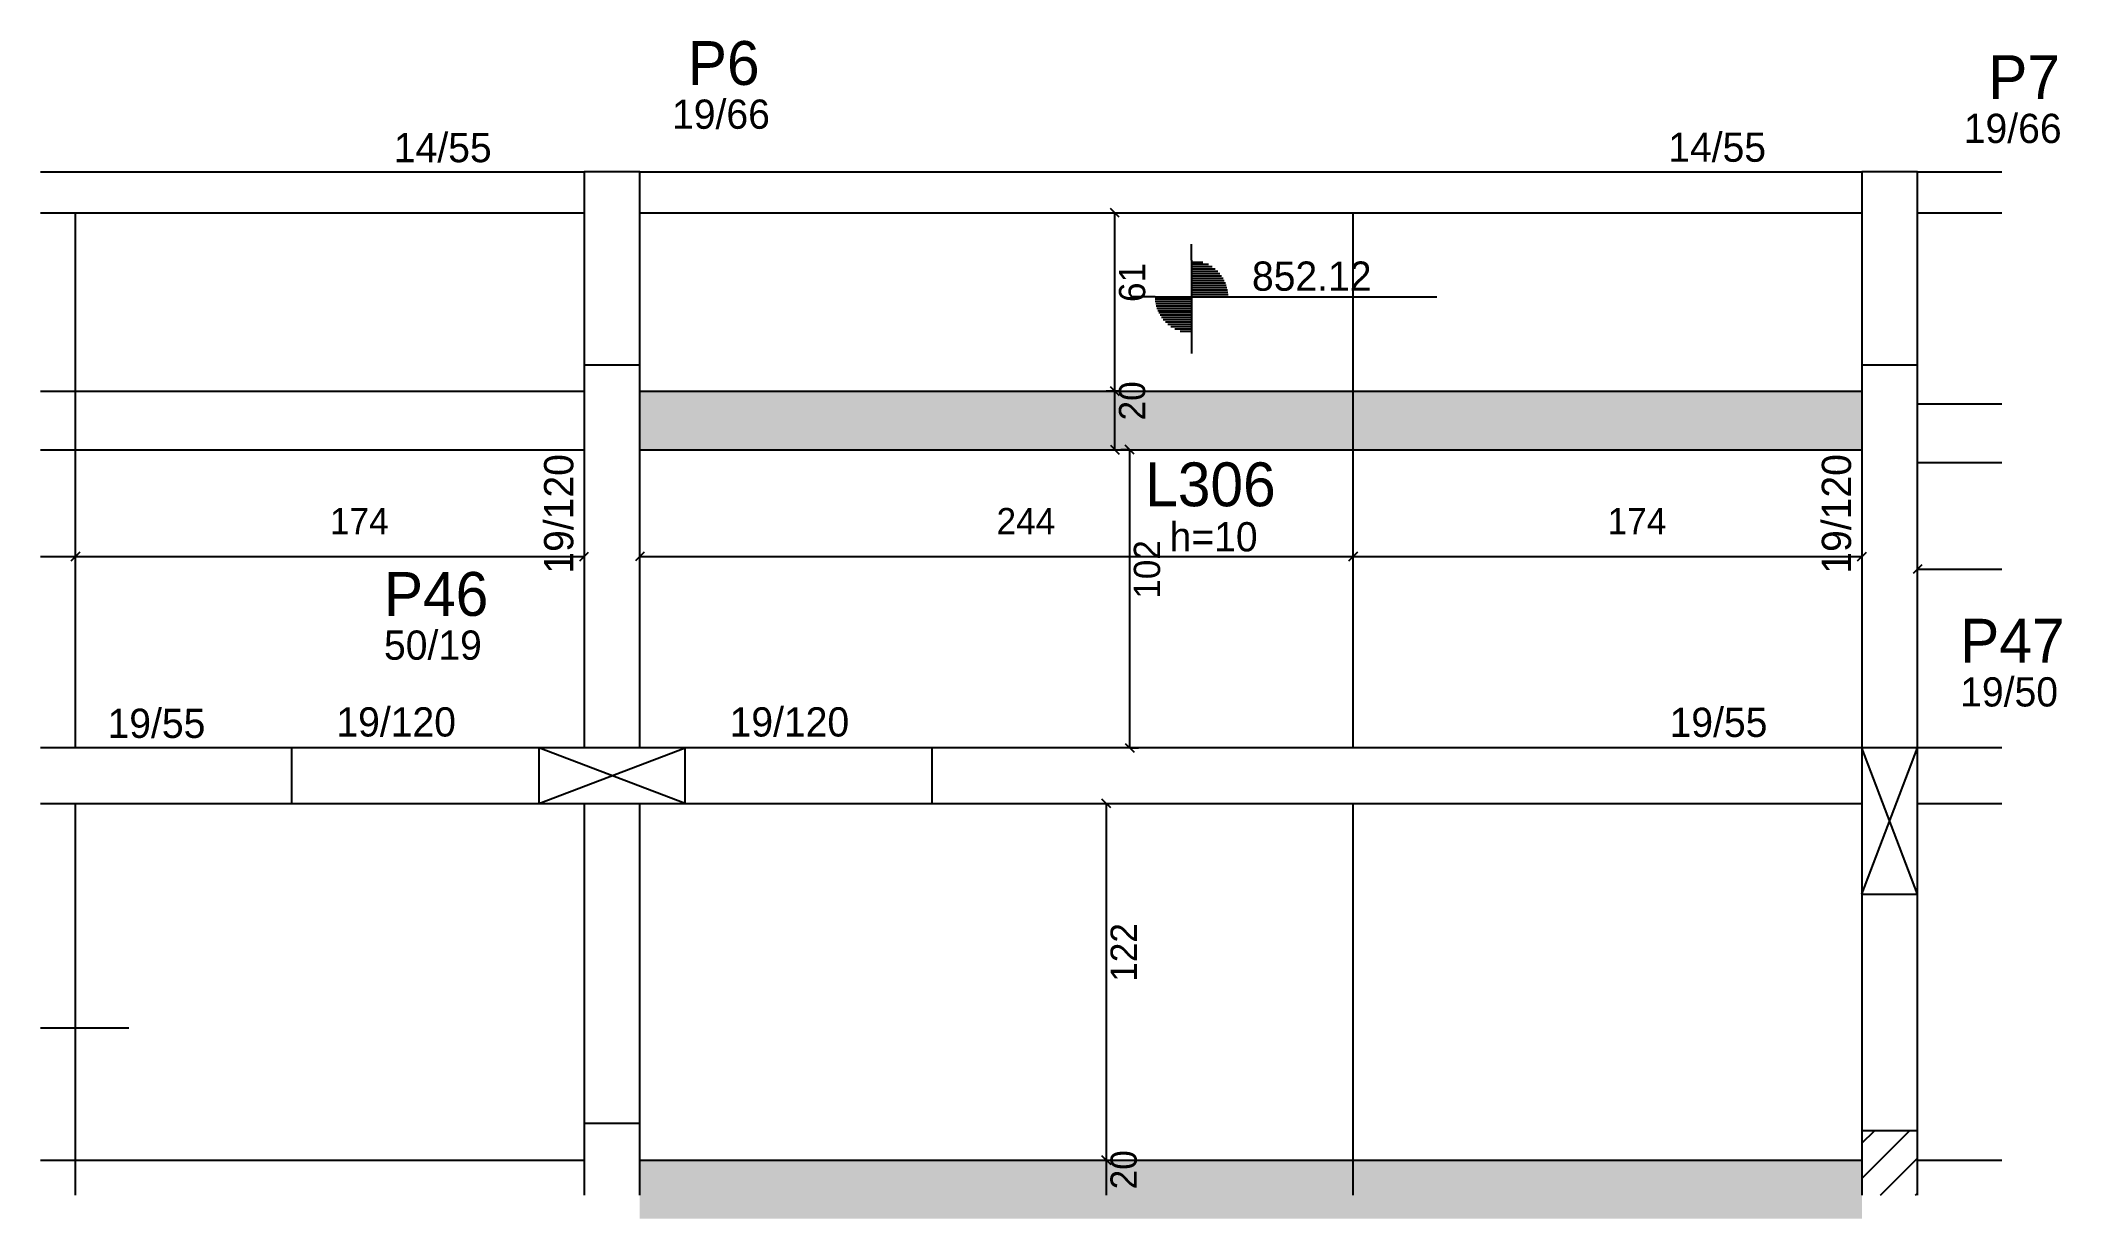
# Model space of a CAD drawing. Header units: metres. Extents: x 4710 to 5401, y 2450 to 2853.
import ezdxf

# ---------------------------------------------------------------- set-up
doc = ezdxf.new("R2010")
doc.units = ezdxf.units.M
for name, color, linetype in [('1', 7, 'Continuous'), ('3', 7, 'Continuous'), ('4', 7, 'Continuous'), ('7', 7, 'Continuous'), ('Hachura', 7, 'Continuous'), ('Painéis', 7, 'Continuous')]:
    doc.layers.add(name, color=color, linetype=linetype)

msp = doc.modelspace()

# ---------------------------------------------------------------- hatches: boundary and pattern name
at = {"layer": 'Hachura'}
h = msp.add_hatch(color=7, dxfattribs=at)
h.dxf.hatch_style = 1
h.paths.add_polyline_path([(4915.07, 2712.94), (5333.07, 2712.94), (5333.07, 2732.94), (4915.07, 2732.94), (4915.07, 2712.94)])
h = msp.add_hatch(color=7, dxfattribs=at)
h.dxf.hatch_style = 1
h.paths.add_polyline_path([(4915.07, 2449.94), (5333.07, 2449.94), (5333.07, 2469.94), (4915.07, 2469.94), (4915.07, 2449.94)])

# ---------------------------------------------------------------- linework, layer by layer
at = {"layer": '1', "color": 1, "lineweight": 25}
for p, q in [((4880.57, 2591.94), (4930.57, 2610.94)), ((4930.57, 2591.94), (4880.57, 2610.94)), ((5333.07, 2560.94), (5352.07, 2610.94)), ((5352.07, 2560.94), (5333.07, 2610.94))]:
    msp.add_line(p, q, dxfattribs=at)
at = {"layer": '3', "color": 3, "lineweight": 25}
for p, q in [((4710.07, 2807.94), (4896.07, 2807.94)), ((4915.07, 2807.94), (5333.07, 2807.94)), ((5352.07, 2807.94), (5380.88, 2807.94)), ((4710.07, 2793.94), (4896.07, 2793.94)), ((4915.07, 2793.94), (5333.07, 2793.94)), ((5352.07, 2793.94), (5380.88, 2793.94)), ((5103.77, 2777.75), (5103.77, 2783.25)), ((5103.77, 2777.75), (5103.77, 2752.75)), ((5103.77, 2777.14), (5107.62, 2777.14)), ((5103.77, 2776.35), (5109.52, 2776.35)), ((5103.77, 2775.55), (5110.84, 2775.55)), ((5103.77, 2774.76), (5111.88, 2774.76)), ((5103.77, 2773.97), (5112.73, 2773.97)), ((5103.77, 2773.18), (5113.43, 2773.18)), ((5103.77, 2772.38), (5114.03, 2772.38)), ((5091.27, 2765.25), (5082.84, 2765.25)), ((5091.27, 2765.25), (5116.27, 2765.25)), ((5103.77, 2771.59), (5114.54, 2771.59)), ((5103.77, 2770.8), (5114.97, 2770.8)), ((5103.77, 2770), (5115.33, 2770)), ((5103.77, 2769.21), (5115.63, 2769.21)), ((5103.77, 2768.42), (5115.86, 2768.42)), ((5103.77, 2767.63), (5116.04, 2767.63)), ((5103.77, 2766.83), (5116.17, 2766.83)), ((5103.77, 2766.04), (5116.27, 2766.04)), ((5116.27, 2765.25), (5187.69, 2765.25)), ((5103.77, 2764.45), (5091.27, 2764.45)), ((5103.77, 2763.66), (5091.37, 2763.66)), ((5103.77, 2762.87), (5091.5, 2762.87)), ((5103.77, 2762.08), (5091.68, 2762.08)), ((5103.77, 2761.28), (5091.92, 2761.28)), ((5103.77, 2760.49), (5092.21, 2760.49)), ((5103.77, 2759.7), (5092.57, 2759.7)), ((5103.77, 2758.9), (5093, 2758.9)), ((5103.77, 2758.11), (5093.51, 2758.11)), ((5103.77, 2757.32), (5094.11, 2757.32)), ((5103.77, 2756.53), (5094.82, 2756.53)), ((5103.77, 2755.73), (5095.66, 2755.73)), ((5103.77, 2754.94), (5096.7, 2754.94)), ((5103.77, 2754.15), (5098.02, 2754.15)), ((5103.77, 2753.35), (5099.92, 2753.35)), ((5103.77, 2752.75), (5103.77, 2745.88)), ((4796.07, 2591.94), (4796.07, 2610.94)), ((5015.07, 2591.94), (5015.07, 2610.94)), ((4710.07, 2515.22), (4740.33, 2515.22)), ((5333.07, 2463.68), (5349.33, 2479.94)), ((5333.07, 2475.7), (5337.3, 2479.94)), ((5339.35, 2457.94), (5352.07, 2470.66)), ((5351.37, 2457.94), (5352.07, 2458.64))]:
    msp.add_line(p, q, dxfattribs=at)
for points in [[(4896.07, 2741.94), (4896.07, 2610.94)], [(4915.07, 2610.94), (4915.07, 2741.94)], [(5333.07, 2741.94), (5333.07, 2610.94)], [(5352.07, 2610.94), (5352.07, 2741.94)], [(4896.07, 2610.94), (4710.07, 2610.94)], [(5333.07, 2610.94), (4915.07, 2610.94)], [(5380.88, 2610.94), (5352.07, 2610.94)], [(4710.07, 2591.94), (4896.07, 2591.94)], [(4896.07, 2591.94), (4896.07, 2482.44)], [(4915.07, 2591.94), (5333.07, 2591.94)], [(4915.07, 2482.44), (4915.07, 2591.94)], [(5333.07, 2591.94), (5333.07, 2479.94)], [(5352.07, 2591.94), (5380.88, 2591.94)], [(5352.07, 2479.94), (5352.07, 2591.94)]]:
    msp.add_lwpolyline(points, dxfattribs=at)
at = {"layer": '7', "color": 7, "lineweight": 25}
for points in [[(4915.07, 2807.94), (4896.07, 2807.94)], [(4896.07, 2807.94), (4896.07, 2741.94)], [(4915.07, 2741.94), (4915.07, 2807.94)], [(5352.07, 2807.94), (5333.07, 2807.94)], [(5333.07, 2807.94), (5333.07, 2741.94)], [(5352.07, 2741.94), (5352.07, 2807.94)], [(4896.07, 2741.94), (4915.07, 2741.94)], [(5333.07, 2741.94), (5352.07, 2741.94)], [(4930.57, 2610.94), (4880.57, 2610.94)], [(4880.57, 2610.94), (4880.57, 2591.94)], [(4930.57, 2591.94), (4930.57, 2610.94)], [(5352.07, 2610.94), (5333.07, 2610.94)], [(5333.07, 2610.94), (5333.07, 2560.94)], [(5352.07, 2560.94), (5352.07, 2610.94)], [(4880.57, 2591.94), (4930.57, 2591.94)], [(5333.07, 2560.94), (5352.07, 2560.94)], [(4915.07, 2482.44), (4896.07, 2482.44)], [(4896.07, 2482.44), (4896.07, 2457.94)], [(4915.07, 2457.94), (4915.07, 2482.44)], [(5352.07, 2479.94), (5333.07, 2479.94)], [(5333.07, 2479.94), (5333.07, 2457.94)], [(5352.07, 2457.94), (5352.07, 2479.94)]]:
    msp.add_lwpolyline(points, dxfattribs=at)
at = {"layer": 'Painéis', "color": 200, "lineweight": 25}
for p, q in [((4722.07, 2610.94), (4722.07, 2793.94)), ((5159.07, 2610.94), (5159.07, 2793.94)), ((4710.07, 2732.94), (4896.07, 2732.94)), ((4915.07, 2732.94), (5333.07, 2732.94)), ((5352.07, 2728.58), (5380.88, 2728.58)), ((4710.07, 2712.94), (4896.07, 2712.94)), ((4915.07, 2712.94), (5333.07, 2712.94)), ((5352.07, 2708.58), (5380.88, 2708.58)), ((4722.07, 2457.94), (4722.07, 2591.94)), ((5159.07, 2457.94), (5159.07, 2591.94)), ((4710.07, 2469.94), (4896.07, 2469.94)), ((4915.07, 2469.94), (5333.07, 2469.94)), ((5352.07, 2469.94), (5380.88, 2469.94))]:
    msp.add_line(p, q, dxfattribs=at)
at = {"layer": 'Painéis', "color": 0, "lineweight": 25}
for p, q in [((5079.02, 2792.44), (5076.02, 2795.44)), ((5079.02, 2731.44), (5076.02, 2734.44)), ((5076.02, 2734.44), (5079.02, 2731.44)), ((5076.02, 2714.44), (5079.02, 2711.44)), ((5084.1, 2711.44), (5081.1, 2714.44)), ((4720.57, 2674.94), (4723.57, 2677.94)), ((4723.57, 2677.94), (4720.57, 2674.94)), ((4894.57, 2674.94), (4897.57, 2677.94)), ((4916.57, 2677.94), (4913.57, 2674.94)), ((5157.57, 2674.94), (5160.57, 2677.94)), ((5160.57, 2677.94), (5157.57, 2674.94)), ((5331.57, 2674.94), (5334.57, 2677.94)), ((5353.57, 2673.58), (5350.57, 2670.58)), ((5081.1, 2612.44), (5084.1, 2609.44)), ((5076.12, 2590.44), (5073.12, 2593.44)), ((5073.12, 2471.44), (5076.12, 2468.44)), ((5076.12, 2468.44), (5073.12, 2471.44))]:
    msp.add_line(p, q, dxfattribs=at)
at = {"layer": 'Painéis', "color": 4, "lineweight": 25}
for p, q in [((5077.52, 2732.94), (5077.52, 2793.94)), ((5079.53, 2732.94), (5074.52, 2732.94)), ((5077.52, 2712.94), (5077.52, 2732.94)), ((5081.98, 2712.94), (5079.6, 2712.94)), ((5082.6, 2712.94), (5082.6, 2610.94)), ((4710.07, 2676.44), (4722.07, 2676.44)), ((4722.07, 2676.44), (4896.07, 2676.44)), ((4915.07, 2676.44), (5159.07, 2676.44)), ((5159.07, 2676.44), (5333.07, 2676.44)), ((5352.07, 2672.08), (5380.88, 2672.08)), ((5082.9, 2610.94), (5085.6, 2610.94)), ((5074.62, 2591.94), (5074.62, 2469.94)), ((5074.62, 2469.94), (5074.62, 2457.94))]:
    msp.add_line(p, q, dxfattribs=at)

# ---------------------------------------------------------------- texts
at = {"layer": '3', "color": 3, "lineweight": 25}
for s, p in [('19/66', (4926.09, 2822.71)), ('19/66', (5367.88, 2817.85)), ('14/55', (4830.94, 2811.27)), ('14/55', (5266.79, 2811.43)), ('852.12', (5124.43, 2767.31)), ('h=10', (5096.25, 2678.16)), ('50/19', (4827.57, 2641.1)), ('19/50', (5366.65, 2625.1)), ('19/55', (4733.02, 2614.35)), ('19/120', (4811.28, 2614.83)), ('19/120', (4945.78, 2614.83)), ('19/55', (5267.26, 2614.69))]:
    msp.add_text(s, height=10, dxfattribs=at).set_placement(p)
for p in [(4892.32, 2670.53), (5329.32, 2670.53)]:
    msp.add_text('19/120', height=10, rotation=90, dxfattribs=at).set_placement(p)
at = {"layer": '4', "color": 4, "lineweight": 25}
for s, p in [('P6', (4931.5, 2837.71)), ('P7', (5376.25, 2832.85)), ('L306', (5087.92, 2693.59)), ('P46', (4827.57, 2656.1)), ('P47', (5366.65, 2640.1))]:
    msp.add_text(s, height=15, dxfattribs=at).set_placement(p)
at = {"layer": 'Painéis', "color": 240, "lineweight": 25}
for s, p in [('61', (5087.93, 2763.44)), ('20', (5087.93, 2722.94)), ('102', (5093.01, 2661.94)), ('122', (5085.07, 2530.94)), ('20', (5085.03, 2459.94))]:
    msp.add_text(s, height=9, rotation=90, dxfattribs=at).set_placement(p)
for s, p in [('174', (4809.07, 2684)), ('244', (5037.07, 2684)), ('174', (5246.07, 2684))]:
    msp.add_text(s, height=9, dxfattribs=at).set_placement(p)

doc.saveas('drawing.dxf')
